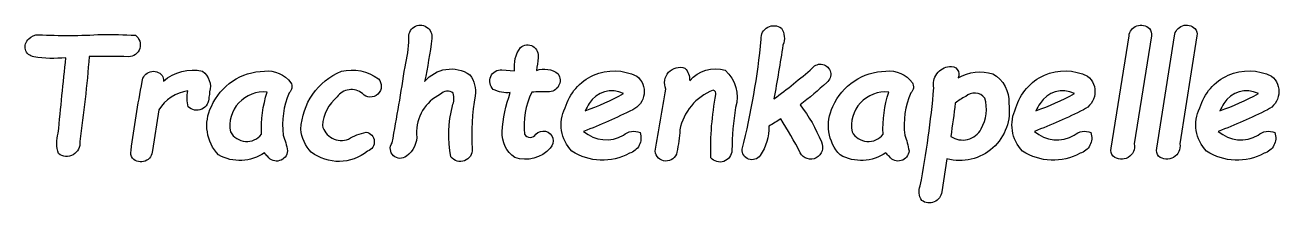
# Model space of a CAD drawing. Header units: millimetres. Extents: x 1 to 167, y -6 to 17.
import ezdxf

# ---------------------------------------------------------------- set-up
doc = ezdxf.new("R2010")
doc.units = ezdxf.units.MM
doc.layers.add('Standard', color=70, linetype='Continuous')

msp = doc.modelspace()

# ---------------------------------------------------------------- linework, layer by layer
at = {"layer": 'Standard'}
for points in [[(54.2, 9.83, -0.387216), (60.2, 10.74, -0.190339), (60.89, 7.96, 0.058257), (60.5, 0.91, -0.743978), (57.68, -0.14, -0.112481), (57.88, 6.62, 0.165179), (57.97, 8.28, 0.417245), (56.3, 8.14, 0.303814), (53.14, 2.86, -0.26789), (51.78, -0.07, -0.864043), (49.89, 1.72, 0.009928), (51.6, 11.79, 0.054457), (52.1, 15.53, -1.163791), (55.15, 15.53, -0.018441)], [(101.34, 4.89, -0.015432), (99.77, 3.92, -0.165918), (98.61, 0.03, -0.762695), (96.23, 0.88, 0.039611), (98.75, 15.44, -0.642756), (101.43, 16.9, -0.249856), (101.64, 14.67, -0.005828), (100.44, 7.54, 0.022212), (105.54, 11.63, -1.125343), (107.44, 9.72, -0.025588), (103.91, 6.74, -0.069069), (106.72, 1.84, -0.994898), (103.93, 0.38, 0.024619)], [(148.16, 1.58, -0.702964), (145.35, -0.06, -0.239114), (145.09, 0.99), (147.46, 15.87, -0.635545), (150.16, 16.85, -0.229544), (150.42, 15.87)], [(154.18, 1.58, -0.702964), (151.38, -0.06, -0.239114), (151.12, 0.99), (153.48, 15.87, -0.635545), (156.19, 16.85, -0.229544), (156.45, 15.87)], [(9.79, 13.16, -0.014243), (8.54, 1.88, -0.664924), (5.71, 0.28, -0.160283), (5.69, 2.99, -0.002439), (6.7, 12.98, -0.065401), (2.45, 13.11, -0.655309), (1.79, 15.48, -0.225031), (3.07, 16.04, 0.029249), (11.43, 16.08, -0.010045), (15.9, 15.97, -0.718512), (15, 13.12, 0.004651)], [(70.53, 8.46, 0.008474), (68.39, 8.44, 0.14557), (67.42, 2.84, 0.563317), (68.93, 2.86, -1.017769), (70.83, 1.02, -0.304647), (66.14, -0.23, -0.266978), (64.47, 3.17, -0.073628), (65.54, 8.36, -0.137644), (63.29, 8.79, -0.697935), (64.43, 11.4), (66.11, 11.25, -0.185297), (66.87, 14.35, -0.712985), (69.21, 12.98, -0.022802), (68.99, 11.31, -0.255111), (71.88, 10.85, -0.609869)], [(89.29, 9.93, -0.297942), (94, 11.32, -0.296064), (95.36, 6.4, 0.036312), (94.88, 0.71, -0.685837), (92.08, -0.27, -0.052702), (92.76, 8.13, 0.450259), (92.39, 8.67, 0.259715), (87.99, 3.42, -0.038413), (87.6, 0.48, -0.868893), (84.71, 0.62, 0.000906), (86.15, 8.84, -0.656846), (88.66, 11.62, -0.193723)], [(123.35, -0.42), (122.66, -4.79, -0.585949), (120.02, -5.91, -0.266299), (119.82, -3.99, 0.023738), (121.62, 8.98, -0.450283), (123.68, 11.82, -0.610001), (124.84, 10.32, -0.20889), (129.44, 10.86, -0.286053), (131.53, 6.93, -0.540493)], [(25.62, 7.75, -0.690943), (22.88, 6.49, -0.108613), (22.85, 8.58, 0.222007), (18.99, 6.09), (18.15, 0.71, -0.689346), (15.53, -0.32, -0.211524), (15.32, 0.71, -0.015042), (16.8, 9.83, -0.683379), (19.45, 10.62, -0.120267), (19.61, 9.9, -0.234457), (24.79, 11.22, -0.309399), (25.73, 8.46, -0.052215)], [(32.98, 0.38, -0.285013), (26.92, 0.1, -0.316087), (25.96, 6.52, -0.29469), (32.98, 11.21, -0.267503), (36.48, 9.68, -0.337236), (36.28, 8.34, 0.13622), (35.47, 2.73, -0.046616), (36.04, 0.64, -0.697818), (33.43, -0.12, -0.02)], [(37.82, 3.52, -0.293029), (43.18, 11.19, -0.218634), (48.07, 10.21, -0.997703), (45.95, 8.23, 0.440637), (42.61, 7.79, 0.197904), (40.66, 4.01, 0.457142), (44.11, 2.2, -0.07987), (46.44, 3.13, -0.792862), (46.64, 0.62, -0.348751), (39.17, 0.48, -0.176637)], [(75.25, 3.23, 0.318006), (80.52, 2.71, -0.302415), (82.72, 3.06, -0.43712), (81.3, 0.33, -0.278917), (73.69, 0.62, -0.321631), (72.81, 6.33, -0.469997), (82.29, 10.54, -0.554165), (81.74, 6.1, -0.025016)], [(115.27, 0.38, -0.285013), (109.21, 0.1, -0.316087), (108.25, 6.52, -0.29469), (115.27, 11.21, -0.267503), (118.78, 9.68, -0.337236), (118.57, 8.34, 0.13622), (117.77, 2.73, -0.046616), (118.33, 0.64, -0.697818), (115.73, -0.12, -0.02)], [(134.93, 3.23, 0.318006), (140.21, 2.71, -0.302415), (142.4, 3.06, -0.43712), (140.98, 0.33, -0.278917), (133.37, 0.62, -0.321631), (132.49, 6.33, -0.469997), (141.98, 10.54, -0.554165), (141.42, 6.1, -0.025016)], [(159.28, 3.23, 0.318006), (164.56, 2.71, -0.302415), (166.76, 3.06, -0.43712), (165.33, 0.33, -0.278917), (157.73, 0.62, -0.321631), (156.84, 6.33, -0.469997), (166.33, 10.54, -0.554165), (165.78, 6.1, -0.025016)], [(33.35, 8.44, 0.498007), (28.48, 3.15, 0.532087), (32.6, 2.84, -0.090198)], [(75.44, 5.96, 0.040437), (80.54, 8.23, 0.39485), (76, 6.92, 0.034484)], [(115.65, 8.44, 0.498007), (110.78, 3.15, 0.532087), (114.9, 2.84, -0.090198)], [(124.45, 6.97, -0.007407), (123.86, 2.56, 0.446057), (127.88, 3.56, 0.198365), (128.37, 7.65, 0.426682), (125.83, 7.86, 0.0566)], [(135.12, 5.96, 0.040437), (140.23, 8.23, 0.39485), (135.68, 6.92, 0.034484)], [(159.48, 5.96, 0.040437), (164.58, 8.23, 0.39485), (160.03, 6.92, 0.034484)]]:
    msp.add_lwpolyline(points, format="xyb", close=True, dxfattribs=at)

doc.saveas('drawing.dxf')
